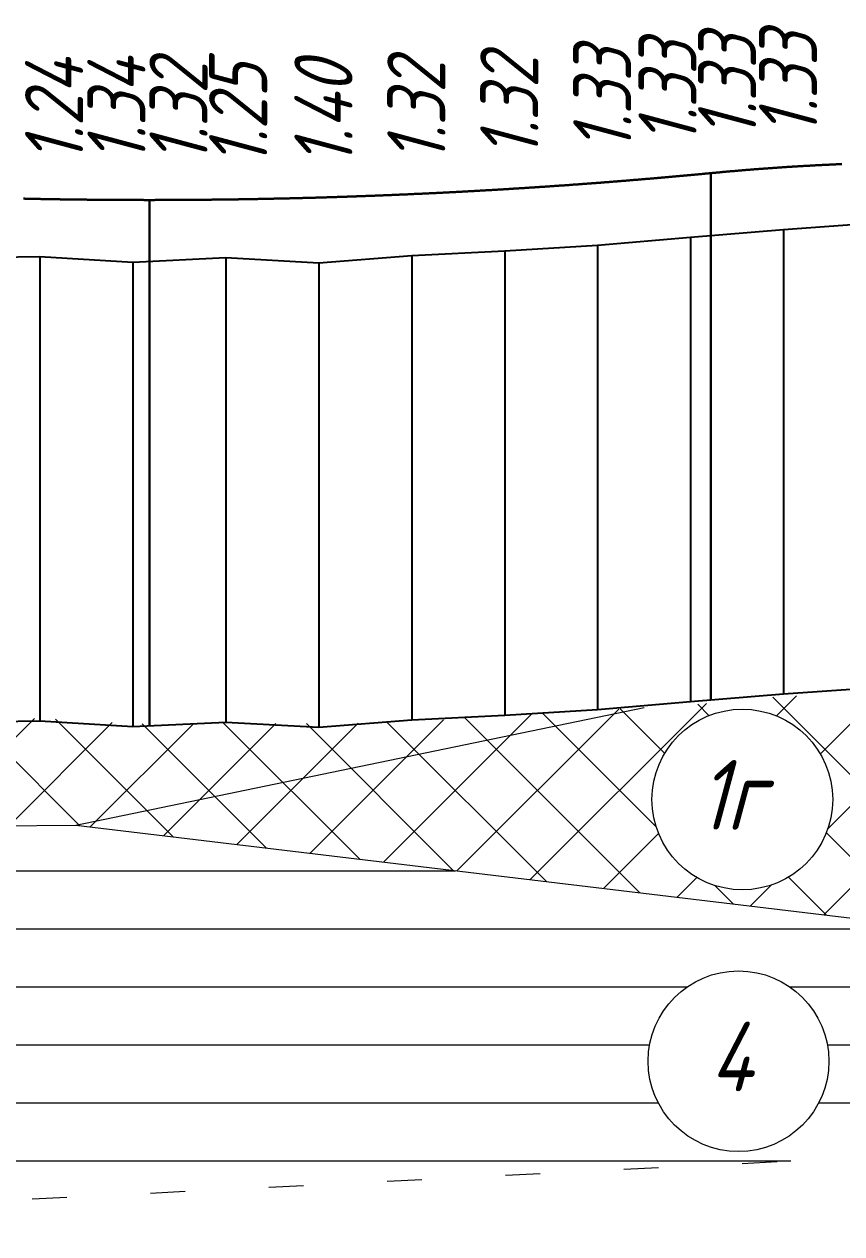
# Model space of a CAD drawing. Extents: x 2172 to 5772, y -842 to -248.
# Drawn here: x 3607.9 to 3643.1, y -481 to -428.9 of the extents above; entities that cross this region are included whole.
import ezdxf

# ---------------------------------------------------------------- set-up
doc = ezdxf.new("R2010")
doc.units = 0
doc.header["$MEASUREMENT"] = 0
doc.linetypes.add('CONTI', pattern=[0])
doc.linetypes.add('STROT', pattern=[1.7, 0.5, -1.2])
doc.layers.add('геология', color=7, linetype='CONTINUOUS', lineweight=20)
doc.layers.add('КРАСНЫЙ_ПРОФИЛЬ', color=1, linetype='CONTINUOUS', lineweight=30)
doc.layers.add('РАБОЧИЕ_ОТМЕТКИ', color=1, linetype='CONTINUOUS')
doc.layers.add('ЧЕРНЫЙ_ПРОФИЛЬ', color=7, linetype='CONTINUOUS')
doc.styles.add('ГОСТ', font='gost.TTF', dxfattribs={"oblique": 15, "height": 1})

msp = doc.modelspace()

# ---------------------------------------------------------------- hatches: boundary and pattern name
at = {"layer": 'геология', "linetype": 'Continuous'}
h = msp.add_hatch(dxfattribs=at)
h.set_pattern_fill('ANSI37', color=1, scale=20, style=0)
h.set_pattern_definition([(45, (2171.596, -930.374), (-1.767767, 1.767767), []), (135, (2171.596, -930.374), (-1.767767, -1.767767), [])])
h.paths.add_polyline_path([(3405.267, -478.182), (3404.596, -478.133), (3400.596, -477.873), (3396.596, -477.713), (3396.596, -486.362), (3405.267, -485.254)])
h.paths.add_polyline_path([(3402.131, -482.338), (3403.131, -480.338), (3404.131, -482.338)], flags=16)
h.paths.add_polyline_path([(3440.596, -480.663), (3436.596, -480.643), (3432.596, -480.453), (3428.596, -480.213), (3424.596, -479.863), (3420.596, -479.443), (3416.596, -479.183), (3412.596, -478.813), (3408.596, -478.423), (3407.267, -478.327), (3407.267, -485.254), (3409.284, -485.477), (3425.711, -483.159)])
edge = h.paths.add_edge_path()
edge.add_arc((3443.903, -483.455), 3.89, 132.6607, 180, ccw=False)
edge.add_line((3441.267, -480.594), (3440.596, -480.663))
edge.add_line((3440.596, -480.663), (3425.711, -483.159))
edge.add_line((3425.711, -483.159), (3409.284, -485.477))
edge.add_line((3409.284, -485.477), (3420.785, -486.746))
edge.add_line((3420.785, -486.746), (3435.888, -487.42))
edge.add_line((3435.888, -487.42), (3442.45, -487.064))
edge.add_arc((3443.903, -483.455), 3.89, 180, 248.057, ccw=False)
edge = h.paths.add_edge_path()
edge.add_line((3464.948, -478.887), (3464.596, -478.903))
edge.add_line((3464.596, -478.903), (3460.596, -479.333))
edge.add_line((3460.596, -479.333), (3456.596, -479.423))
edge.add_line((3456.596, -479.423), (3452.596, -479.603))
edge.add_line((3452.596, -479.603), (3448.596, -479.873))
edge.add_line((3448.596, -479.873), (3445.919, -480.127))
edge.add_arc((3443.903, -483.455), 3.89, 0, 58.8021, ccw=False)
edge.add_arc((3443.903, -483.455), 3.89, -61.8413, 0, ccw=False)
edge.add_line((3445.739, -486.885), (3464.948, -485.842))
edge.add_line((3464.948, -485.842), (3464.948, -478.887))
h.paths.add_polyline_path([(3461.812, -481.89), (3462.812, -479.89), (3463.812, -481.89)], flags=16)
h.paths.add_polyline_path([(3500.167, -481.801), (3501.185, -481.582), (3484.599, -479.884), (3470.596, -478.658), (3468.596, -478.723), (3466.948, -478.797), (3466.948, -485.842), (3481.991, -484.784)])
h.paths.add_polyline_path([(3525.2, -476.394), (3525.2, -473.612), (3524.596, -473.743), (3520.596, -474.423), (3516.596, -474.703), (3512.596, -474.913), (3508.596, -475.243), (3504.596, -475.913), (3500.596, -476.593), (3496.596, -477.113), (3492.596, -477.363), (3488.596, -477.483), (3484.596, -477.873), (3480.596, -478.333), (3476.596, -478.473), (3472.596, -478.593), (3470.596, -478.658), (3484.599, -479.884), (3501.185, -481.582)])
edge = h.paths.add_edge_path()
edge.add_line((3548.314, -469.314), (3559.526, -467.644))
edge.add_arc((3562.697, -465.391), 3.89, 180, 215.3955, ccw=False)
edge.add_arc((3562.697, -465.391), 3.89, 161.1489, 180, ccw=False)
edge.add_line((3559.015, -464.134), (3556.596, -464.563))
edge.add_line((3556.596, -464.563), (3552.596, -465.303))
edge.add_line((3552.596, -465.303), (3548.596, -466.213))
edge.add_line((3548.596, -466.213), (3544.596, -467.473))
edge.add_line((3544.596, -467.473), (3540.596, -468.883))
edge.add_line((3540.596, -468.883), (3536.596, -470.423))
edge.add_line((3536.596, -470.423), (3532.596, -471.793))
edge.add_line((3532.596, -471.793), (3528.596, -472.873))
edge.add_line((3528.596, -472.873), (3526.2, -473.394))
edge.add_line((3526.2, -473.394), (3527.2, -473.394))
edge.add_line((3527.2, -473.394), (3527.2, -476.394))
edge.add_line((3527.2, -476.394), (3548.314, -469.314))
edge = h.paths.add_edge_path()
edge.add_line((3585.882, -460.532), (3586.882, -460.532))
edge.add_line((3586.882, -460.532), (3584.596, -459.903))
edge.add_line((3584.596, -459.903), (3580.596, -460.233))
edge.add_line((3580.596, -460.233), (3576.596, -460.873))
edge.add_line((3576.596, -460.873), (3572.596, -461.673))
edge.add_line((3572.596, -461.673), (3568.596, -462.583))
edge.add_line((3568.596, -462.583), (3565.828, -463.081))
edge.add_arc((3562.697, -465.391), 3.89, 0, 36.4129, ccw=False)
edge.add_arc((3562.697, -465.391), 3.89, -18.4511, 0, ccw=False)
edge.add_line((3566.388, -466.622), (3567.586, -466.443))
edge.add_line((3567.586, -466.443), (3585.882, -464.532))
edge.add_line((3585.882, -464.532), (3585.882, -460.532))
h.paths.add_polyline_path([(3634.596, -458.348), (3632.596, -458.463), (3628.596, -458.683), (3624.596, -458.983), (3620.596, -459.043), (3616.596, -459.013), (3612.596, -459.053), (3608.596, -458.803), (3604.596, -458.983), (3600.596, -459.023), (3596.596, -459.133), (3592.596, -459.913), (3588.596, -461.003), (3587.882, -460.807), (3587.882, -464.532), (3597.884, -463.519), (3610.138, -463.416)])
h.paths.add_polyline_path([(3645.468, -457.654), (3644.596, -457.663), (3640.596, -457.863), (3636.596, -458.233), (3634.596, -458.348), (3610.138, -463.416), (3645.468, -467.644)])
edge = h.paths.add_edge_path(flags=16)
edge.add_arc((3638.824, -462.307), 3.89, 0, 360)
h.paths.add_polyline_path([(3706.05, -458.358), (3704.596, -458.293), (3700.596, -458.143), (3696.596, -458.003), (3692.596, -457.893), (3688.596, -458.063), (3684.596, -458.033), (3680.596, -457.893), (3676.596, -458.023), (3672.596, -458.163), (3668.596, -458.183), (3664.596, -458.083), (3660.596, -458.113), (3656.596, -457.953), (3652.596, -457.663), (3648.596, -457.623), (3647.468, -457.634), (3647.468, -467.644), (3706.05, -467.403)])
edge = h.paths.add_edge_path(flags=16)
edge.add_arc((3683.604, -462.78), 3.89, 0, 360)
h.paths.add_polyline_path([(3720.596, -459.093), (3716.596, -458.823), (3712.596, -458.693), (3708.596, -458.473), (3708.05, -458.448), (3708.05, -467.403), (3734.615, -466.676), (3747.858, -465.002)])
edge = h.paths.add_edge_path()
edge.add_arc((3752.214, -460.639), 3.89, 0, 180, ccw=False)
edge.add_arc((3752.214, -460.639), 3.89, -85.4614, 0, ccw=False)
edge.add_line((3752.522, -464.518), (3763.327, -463.749))
edge.add_line((3763.327, -463.749), (3763.327, -463.574))
edge.add_line((3763.327, -463.574), (3765.327, -463.574))
edge.add_line((3765.327, -463.574), (3765.327, -463.615))
edge.add_line((3765.327, -463.615), (3766.254, -463.541))
edge.add_line((3766.254, -463.541), (3766.254, -455.726))
edge.add_line((3766.254, -455.726), (3764.596, -456.033))
edge.add_line((3764.596, -456.033), (3760.596, -456.453))
edge.add_line((3760.596, -456.453), (3756.596, -456.303))
edge.add_line((3756.596, -456.303), (3752.596, -456.423))
edge.add_line((3752.596, -456.423), (3748.596, -456.893))
edge.add_line((3748.596, -456.893), (3744.596, -457.603))
edge.add_line((3744.596, -457.603), (3740.596, -458.673))
edge.add_line((3740.596, -458.673), (3736.596, -459.363))
edge.add_line((3736.596, -459.363), (3732.596, -459.453))
edge.add_line((3732.596, -459.453), (3728.596, -459.413))
edge.add_line((3728.596, -459.413), (3724.596, -459.393))
edge.add_line((3724.596, -459.393), (3720.596, -459.093))
edge.add_line((3720.596, -459.093), (3747.858, -465.002))
edge.add_line((3747.858, -465.002), (3752.223, -464.655))
edge.add_line((3752.223, -464.655), (3752.214, -464.53))
edge.add_arc((3752.214, -460.639), 3.89, 180, 270, ccw=False)
h.paths.add_polyline_path([(3813.724, -455.382), (3812.596, -455.413), (3808.596, -455.433), (3804.596, -455.213), (3800.596, -454.853), (3796.596, -454.493), (3792.596, -454.183), (3788.596, -454.003), (3784.596, -453.913), (3780.596, -454.053), (3776.596, -454.463), (3772.596, -454.923), (3768.596, -455.293), (3767.254, -455.541), (3768.254, -455.541), (3768.254, -463.541), (3780.697, -462.701)])
edge = h.paths.add_edge_path(flags=16)
edge.add_arc((3782.49, -458.065), 3.89, 0, 360)
edge = h.paths.add_edge_path()
edge.add_arc((3854.726, -455.452), 3.89, 135.3689, 180, ccw=False)
edge.add_line((3851.958, -452.719), (3848.596, -452.643))
edge.add_line((3848.596, -452.643), (3844.596, -452.603))
edge.add_line((3844.596, -452.603), (3840.596, -452.903))
edge.add_line((3840.596, -452.903), (3836.596, -453.893))
edge.add_line((3836.596, -453.893), (3832.596, -454.573))
edge.add_line((3832.596, -454.573), (3828.596, -454.963))
edge.add_line((3828.596, -454.963), (3826.15, -455.11))
edge.add_line((3826.15, -455.11), (3826.15, -460.17))
edge.add_line((3826.15, -460.17), (3841.287, -458.304))
edge.add_line((3841.287, -458.304), (3852.176, -458.39))
edge.add_arc((3854.726, -455.452), 3.89, 180, 229.0363, ccw=False)
edge = h.paths.add_edge_path()
edge.add_line((3884.302, -455.276), (3880.596, -455.063))
edge.add_line((3880.596, -455.063), (3876.596, -454.933))
edge.add_line((3876.596, -454.933), (3872.596, -454.643))
edge.add_line((3872.596, -454.643), (3868.596, -454.173))
edge.add_line((3868.596, -454.173), (3864.596, -453.443))
edge.add_line((3864.596, -453.443), (3860.596, -453.053))
edge.add_line((3860.596, -453.053), (3857.72, -452.967))
edge.add_arc((3854.726, -455.452), 3.89, 0, 39.7006, ccw=False)
edge.add_arc((3854.726, -455.452), 3.89, 310.0611, 360, ccw=False)
edge.add_line((3857.23, -458.429), (3860.234, -458.453))
edge.add_line((3860.234, -458.453), (3884.302, -459.327))
edge.add_line((3884.302, -459.327), (3884.302, -455.276))
h.paths.add_polyline_path([(3824.15, -455.206), (3820.596, -455.233), (3816.596, -455.303), (3813.724, -455.382), (3780.697, -462.701), (3799.733, -461.291), (3824.15, -460.17)])
edge = h.paths.add_edge_path()
edge.add_arc((3913.202, -457.585), 3.89, 151.5536, 180, ccw=False)
edge.add_line((3909.782, -455.732), (3908.596, -455.883))
edge.add_line((3908.596, -455.883), (3904.596, -456.003))
edge.add_line((3904.596, -456.003), (3900.596, -455.803))
edge.add_line((3900.596, -455.803), (3896.596, -455.633))
edge.add_line((3896.596, -455.633), (3892.596, -455.593))
edge.add_line((3892.596, -455.593), (3888.596, -455.483))
edge.add_line((3888.596, -455.483), (3886.302, -455.374))
edge.add_line((3886.302, -455.374), (3886.302, -459.327))
edge.add_line((3886.302, -459.327), (3909.967, -459.745))
edge.add_arc((3913.202, -457.585), 3.89, 180, 213.7292, ccw=False)
edge = h.paths.add_edge_path()
edge.add_line((3944.169, -454.535), (3940.596, -454.383))
edge.add_line((3940.596, -454.383), (3936.596, -454.473))
edge.add_line((3936.596, -454.473), (3932.596, -454.543))
edge.add_line((3932.596, -454.543), (3928.596, -454.653))
edge.add_line((3928.596, -454.653), (3924.596, -455.013))
edge.add_line((3924.596, -455.013), (3920.596, -455.023))
edge.add_line((3920.596, -455.023), (3916.596, -455.053))
edge.add_line((3916.596, -455.053), (3916.184, -455.086))
edge.add_arc((3913.202, -457.585), 3.89, 0, 39.9674, ccw=False)
edge.add_arc((3913.202, -457.585), 3.89, 331.01, 360, ccw=False)
edge.add_line((3916.605, -459.471), (3944.169, -457.606))
edge.add_line((3944.169, -457.606), (3944.169, -454.535))
h.paths.add_polyline_path([(3955.822, -455.74), (3952.596, -455.433), (3948.596, -454.923), (3946.169, -454.699), (3946.169, -457.606), (3960.495, -459.32), (3972.664, -460.81)])
edge = h.paths.add_edge_path()
edge.add_line((3976.596, -458.233), (3972.596, -457.183))
edge.add_line((3972.596, -457.183), (3968.596, -456.943))
edge.add_line((3968.596, -456.943), (3964.596, -456.513))
edge.add_line((3964.596, -456.513), (3960.596, -456.003))
edge.add_line((3960.596, -456.003), (3956.596, -455.813))
edge.add_line((3956.596, -455.813), (3955.822, -455.74))
edge.add_line((3955.822, -455.74), (3972.664, -460.81))
edge.add_line((3972.664, -460.81), (3978.252, -462.862))
edge.add_arc((3982.017, -461.882), 3.89, 180, 194.594, ccw=False)
edge.add_arc((3982.017, -461.882), 3.89, 132.0532, 180, ccw=False)
edge.add_line((3979.411, -458.993), (3976.596, -458.233))
edge = h.paths.add_edge_path()
edge.add_line((4000.596, -466.723), (3996.596, -465.393))
edge.add_line((3996.596, -465.393), (3992.596, -463.943))
edge.add_line((3992.596, -463.943), (3988.596, -462.193))
edge.add_line((3988.596, -462.193), (3985.817, -461.047))
edge.add_arc((3982.017, -461.882), 3.89, 0, 12.3976, ccw=False)
edge.add_arc((3982.017, -461.882), 3.89, -54.921, 0, ccw=False)
edge.add_line((3984.253, -465.066), (4002.839, -471.891))
edge.add_line((4002.839, -471.891), (4002.839, -467.891))
edge.add_line((4002.839, -467.891), (4003.839, -467.891))
edge.add_line((4003.839, -467.891), (4000.596, -466.723))
edge = h.paths.add_edge_path()
edge.add_line((4020.596, -473.983), (4016.596, -472.533))
edge.add_line((4016.596, -472.533), (4012.596, -471.073))
edge.add_line((4012.596, -471.073), (4008.596, -469.753))
edge.add_line((4008.596, -469.753), (4004.839, -468.26))
edge.add_line((4004.839, -468.26), (4004.839, -471.891))
edge.add_line((4004.839, -471.891), (4021.017, -478.079))
edge.add_line((4021.017, -478.079), (4035.656, -482.091))
edge.add_line((4035.656, -482.091), (4038.623, -483.604))
edge.add_arc((4042.418, -482.75), 3.89, 180, 192.6787, ccw=False)
edge.add_arc((4042.418, -482.75), 3.89, 125.2249, 180, ccw=False)
edge.add_line((4040.174, -479.572), (4036.596, -478.373))
edge.add_line((4036.596, -478.373), (4032.596, -477.403))
edge.add_line((4032.596, -477.403), (4028.596, -476.393))
edge.add_line((4028.596, -476.393), (4024.596, -475.273))
edge.add_line((4024.596, -475.273), (4020.596, -473.983))
edge = h.paths.add_edge_path()
edge.add_line((4064.596, -488.633), (4060.596, -487.153))
edge.add_line((4060.596, -487.153), (4056.596, -485.643))
edge.add_line((4056.596, -485.643), (4052.596, -484.193))
edge.add_line((4052.596, -484.193), (4048.596, -483.003))
edge.add_line((4048.596, -483.003), (4046.269, -482.194))
edge.add_arc((4042.418, -482.75), 3.89, 0, 8.2089, ccw=False)
edge.add_arc((4042.418, -482.75), 3.89, 293.2734, 360, ccw=False)
edge.add_line((4043.956, -486.324), (4068.765, -498.978))
edge.add_line((4068.765, -498.978), (4068.765, -489.845))
edge.add_line((4068.765, -489.845), (4068.596, -489.823))
edge.add_line((4068.596, -489.823), (4064.596, -488.633))
h.paths.add_polyline_path([(4080.596, -491.436), (4077.816, -489.352), (4072.596, -489.905), (4070.765, -490.11), (4070.765, -498.978), (4080.816, -500.779)])
h.paths.add_polyline_path([(4120.596, -507.923), (4117.295, -507.362), (4090.344, -503.679), (4099.367, -506.487), (4123.942, -511.8), (4145.46, -514.401), (4145.46, -512.445), (4144.596, -512.483), (4144.392, -512.462), (4144.392, -513.464), (4142.392, -513.464), (4142.392, -512.257), (4140.596, -512.073), (4136.596, -511.043), (4132.596, -509.633), (4128.596, -508.873), (4124.596, -508.393)])
h.paths.add_polyline_path([(4005.515, -475.739), (4014.254, -475.739), (4014.254, -471.235), (4005.515, -471.235)], flags=17)
h.paths.add_polyline_path([(4005.515, -472.711), (4014.254, -472.711), (4014.254, -468.207), (4005.515, -468.207)])
h.paths.add_polyline_path([(4071.441, -503.107), (4079.538, -503.107), (4079.538, -498.601), (4071.441, -498.601)])
h.paths.add_polyline_path([(4071.44, -499.807), (4080.181, -499.807), (4080.181, -495.301), (4071.44, -495.301)], flags=17)
h.paths.add_polyline_path([(4133.098, -513.97), (4142.267, -513.97), (4142.267, -509.464), (4133.098, -509.464)], flags=17)
h.paths.add_polyline_path([(4084.596, -495.373), (4082.176, -492.991), (4082.176, -501.136), (4090.344, -503.679), (4108.332, -506.137), (4104.596, -505.017), (4100.596, -503.671), (4096.596, -502.327), (4092.596, -500.616), (4088.596, -498.162)])
h.paths.add_polyline_path([(4081.856, -492.676), (4080.816, -491.653), (4080.816, -500.779), (4081.322, -500.87), (4081.856, -501.036)])
h.paths.add_polyline_path([(4082.176, -492.991), (4081.856, -492.676), (4081.856, -501.036), (4082.176, -501.136)])
h = msp.add_hatch(dxfattribs=at)
h.set_pattern_fill('ANSI31', scale=20, angle=135, style=0)
h.set_pattern_definition([(180, (2171.596, -930.374), (-4e-16, -2.5), [])])
h.paths.add_polyline_path([(3766.254, -468.541), (3734.615, -466.676), (3708.05, -467.403), (3708.05, -478.403), (3712.858, -480.232), (3766.254, -477.541)])
h.paths.add_polyline_path([(3748.538, -472.886, -1), (3756.318, -472.886, -1)], flags=16)
h.paths.add_polyline_path([(3766.254, -477.541), (3712.858, -480.232), (3766.254, -500.541)])
h.paths.add_polyline_path([(3763.327, -485.45), (3763.327, -483.45), (3765.327, -483.45), (3765.327, -485.45)], flags=16)
h.paths.add_polyline_path([(3763.327, -493.41), (3765.327, -493.41), (3765.327, -495.41), (3763.327, -495.41)], flags=16)
h.paths.add_polyline_path([(3706.05, -467.403), (3647.468, -467.644), (3647.468, -477.644), (3706.05, -478.403)])
h.paths.add_polyline_path([(3679.797, -473.005, -1), (3687.578, -473.005, -1)], flags=16)
h.paths.add_polyline_path([(3703.123, -473.2), (3703.123, -471.2), (3705.123, -471.2), (3705.123, -473.2)], flags=16)
h.paths.add_polyline_path([(3645.468, -467.644), (3610.138, -463.416), (3597.884, -463.519), (3587.882, -464.532), (3587.882, -480.532), (3645.468, -477.644)])
h.paths.add_polyline_path([(3642.549, -473.579, -1), (3634.769, -473.579, -1)], flags=16)
h.paths.add_polyline_path([(3585.882, -464.532), (3567.586, -466.443), (3566.388, -466.622, -0.613722), (3559.526, -467.644), (3548.314, -469.314), (3527.2, -476.394), (3527.2, -493.394), (3585.882, -480.532)])
h.paths.add_polyline_path([(3559.049, -476.893, -1), (3566.83, -476.893, -1)], flags=16)
h.paths.add_polyline_path([(3525.2, -476.394), (3500.167, -481.801), (3481.991, -484.784), (3466.948, -485.842), (3466.948, -498.842), (3525.2, -493.394)])
h.paths.add_polyline_path([(3464.948, -485.842), (3445.739, -486.885, -0.22216), (3442.45, -487.064), (3435.888, -487.42), (3420.785, -486.746), (3407.267, -485.254), (3407.267, -498.254), (3464.948, -498.842)])
h.paths.add_polyline_path([(3447.904, -493.132, -1), (3440.123, -493.132, -1)], flags=16)
h.paths.add_polyline_path([(3405.267, -485.254), (3396.596, -486.362), (3396.596, -499.743), (3405.267, -498.254)])
h.paths.add_polyline_path([(3750.442, -474.935), (3754.678, -474.935), (3754.678, -470.432), (3750.442, -470.432)], flags=8)
h.paths.add_polyline_path([(3708.725, -479.137), (3717.466, -479.137), (3717.466, -474.63), (3708.725, -474.63)], flags=24)
h.paths.add_polyline_path([(3703.573, -483.124), (3713.171, -483.124), (3713.171, -478.618), (3703.573, -478.618)], flags=9)
h.paths.add_polyline_path([(3708.725, -468.212), (3717.465, -468.212), (3717.465, -463.706), (3708.725, -463.706)], flags=9)
h.paths.add_polyline_path([(3755.356, -495.917), (3764.525, -495.917), (3764.525, -491.411), (3755.356, -491.411)], flags=24)
h.paths.add_polyline_path([(3755.356, -485.956), (3764.311, -485.956), (3764.311, -481.45), (3755.356, -481.45)], flags=24)
h.paths.add_polyline_path([(3695.152, -473.706), (3704.321, -473.706), (3704.321, -469.2), (3695.152, -469.2)], flags=24)
h.paths.add_polyline_path([(3681.702, -475.054), (3685.937, -475.054), (3685.937, -470.551), (3681.702, -470.551)], flags=8)
h.paths.add_polyline_path([(3648.143, -478.378), (3656.883, -478.378), (3656.883, -473.871), (3648.143, -473.871)], flags=25)
h.paths.add_polyline_path([(3648.144, -468.379), (3656.239, -468.379), (3656.239, -463.875), (3648.144, -463.875)], flags=9)
h.paths.add_polyline_path([(3636.673, -475.628), (3640.909, -475.628), (3640.909, -471.125), (3636.673, -471.125)], flags=8)
h.paths.add_polyline_path([(3588.557, -481.265), (3597.298, -481.265), (3597.298, -476.759), (3588.557, -476.759)], flags=9)
h.paths.add_polyline_path([(3588.558, -465.325), (3597.297, -465.325), (3597.297, -460.822), (3588.558, -460.822)], flags=9)
h.paths.add_polyline_path([(3560.954, -478.942), (3565.189, -478.942), (3565.189, -474.439), (3560.954, -474.439)], flags=8)
h.paths.add_polyline_path([(3527.876, -494.128), (3536.616, -494.128), (3536.616, -489.621), (3527.876, -489.621)], flags=9)
h.paths.add_polyline_path([(3527.876, -477.619), (3536.401, -477.619), (3536.401, -473.116), (3527.876, -473.116)], flags=24)
h.paths.add_polyline_path([(3467.624, -499.576), (3476.364, -499.576), (3476.364, -495.069), (3467.624, -495.069)], flags=9)
h.paths.add_polyline_path([(3467.624, -486.593), (3476.363, -486.593), (3476.363, -482.09), (3467.624, -482.09)], flags=24)
h.paths.add_polyline_path([(3442.028, -495.182), (3446.263, -495.182), (3446.263, -490.678), (3442.028, -490.678)], flags=8)
h.paths.add_polyline_path([(3407.943, -498.988), (3416.683, -498.988), (3416.683, -494.481), (3407.943, -494.481)], flags=9)

# ---------------------------------------------------------------- linework, layer by layer
at = {"layer": 'геология', "color": 7, "linetype": 'Continuous'}
for p, q in [((3610.138, -463.416), (3634.596, -458.348)), ((3597.884, -463.519), (3610.138, -463.416)), ((3610.138, -463.416), (3645.468, -467.644))]:
    msp.add_line(p, q, dxfattribs=at)
at = {"layer": 'геология', "color": 7, "linetype": 'STROT', "ltscale": 3}
msp.add_line((3587.882, -480.532), (3645.468, -477.644), dxfattribs=at)
at = {"layer": 'геология', "color": 7, "linetype": 'Continuous'}
for centre in [(3638.824, -462.307), (3638.659, -473.579)]:
    msp.add_circle(centre, 3.89, dxfattribs=at)
at = {"layer": 'КРАСНЫЙ_ПРОФИЛЬ'}
for p, q in [((3637.47, -435.33), (3637.47, -457.996)), ((3613.303, -436.488), (3613.303, -459.121))]:
    msp.add_line(p, q, dxfattribs=at)
for points in [[(3637.47, -435.33), (3637.51, -435.326), (3637.55, -435.322), (3637.59, -435.318), (3637.63, -435.314), (3637.67, -435.311), (3637.71, -435.307), (3637.75, -435.303), (3637.79, -435.299), (3637.83, -435.296), (3637.87, -435.292), (3637.91, -435.288), (3637.95, -435.285), (3637.99, -435.281), (3638.03, -435.277), (3638.07, -435.274), (3638.11, -435.27), (3638.15, -435.267), (3638.19, -435.263), (3638.23, -435.26), (3638.27, -435.256), (3638.31, -435.252), (3638.35, -435.249), (3638.39, -435.245), (3638.43, -435.242), (3638.47, -435.239), (3638.51, -435.235), (3638.55, -435.232), (3638.59, -435.228), (3638.63, -435.225), (3638.67, -435.221), (3638.71, -435.218), (3638.75, -435.215), (3638.79, -435.211), (3638.83, -435.208), (3638.87, -435.205), (3638.91, -435.202), (3638.95, -435.198), (3638.99, -435.195), (3639.03, -435.192), (3639.07, -435.188), (3639.11, -435.185), (3639.15, -435.182), (3639.19, -435.179), (3639.23, -435.176), (3639.27, -435.173), (3639.31, -435.169), (3639.35, -435.166), (3639.39, -435.163), (3639.43, -435.16), (3639.47, -435.157), (3639.51, -435.154), (3639.55, -435.151), (3639.59, -435.148), (3639.63, -435.145), (3639.67, -435.142), (3639.71, -435.139), (3639.75, -435.136), (3639.79, -435.133), (3639.83, -435.13), (3639.87, -435.127), (3639.91, -435.124), (3639.95, -435.121), (3639.99, -435.118), (3640.03, -435.115), (3640.07, -435.113), (3640.11, -435.11), (3640.15, -435.107), (3640.19, -435.104), (3640.23, -435.101), (3640.27, -435.099), (3640.31, -435.096), (3640.35, -435.093), (3640.39, -435.09), (3640.43, -435.088), (3640.47, -435.085), (3640.499, -435.083), (3640.51, -435.082), (3640.55, -435.08), (3640.59, -435.077), (3640.63, -435.074), (3640.67, -435.072), (3640.71, -435.069), (3640.75, -435.066), (3640.79, -435.064), (3640.83, -435.061), (3640.87, -435.059), (3640.91, -435.056), (3640.95, -435.054), (3640.99, -435.051), (3641.03, -435.049), (3641.07, -435.046), (3641.11, -435.044), (3641.15, -435.041), (3641.19, -435.039), (3641.23, -435.037), (3641.27, -435.034), (3641.31, -435.032), (3641.35, -435.029), (3641.39, -435.027), (3641.43, -435.025), (3641.47, -435.022), (3641.51, -435.02), (3641.55, -435.018), (3641.59, -435.016), (3641.63, -435.013), (3641.67, -435.011), (3641.71, -435.009), (3641.75, -435.007), (3641.79, -435.004), (3641.83, -435.002), (3641.87, -435), (3641.91, -434.998), (3641.95, -434.996), (3641.99, -434.994), (3642.03, -434.992), (3642.07, -434.989), (3642.11, -434.987), (3642.15, -434.985), (3642.19, -434.983), (3642.23, -434.981), (3642.27, -434.979), (3642.31, -434.977), (3642.35, -434.975), (3642.39, -434.973), (3642.43, -434.971), (3642.47, -434.969), (3642.51, -434.967), (3642.55, -434.966), (3642.59, -434.964), (3642.63, -434.962), (3642.67, -434.96), (3642.71, -434.958), (3642.75, -434.956), (3642.79, -434.954), (3642.83, -434.953), (3642.87, -434.951), (3642.91, -434.949), (3642.95, -434.947), (3642.99, -434.946), (3643.03, -434.944), (3643.07, -434.942), (3643.11, -434.94)], [(3607.884, -436.429), (3607.924, -436.43), (3607.964, -436.431), (3608.004, -436.432), (3608.044, -436.433), (3608.084, -436.434), (3608.124, -436.434), (3608.164, -436.435), (3608.204, -436.436), (3608.244, -436.437), (3608.284, -436.438), (3608.324, -436.438), (3608.364, -436.439), (3608.404, -436.44), (3608.444, -436.441), (3608.484, -436.442), (3608.499, -436.442), (3608.524, -436.442), (3608.564, -436.443), (3608.604, -436.444), (3608.644, -436.445), (3608.684, -436.445), (3608.724, -436.446), (3608.764, -436.447), (3608.804, -436.447), (3608.844, -436.448), (3608.884, -436.449), (3608.924, -436.45), (3608.964, -436.45), (3609.004, -436.451), (3609.044, -436.452), (3609.084, -436.452), (3609.124, -436.453), (3609.164, -436.454), (3609.204, -436.454), (3609.244, -436.455), (3609.284, -436.456), (3609.324, -436.456), (3609.364, -436.457), (3609.404, -436.457), (3609.444, -436.458), (3609.484, -436.459), (3609.524, -436.459), (3609.564, -436.46), (3609.603, -436.46), (3609.643, -436.461), (3609.683, -436.462), (3609.723, -436.462), (3609.763, -436.463), (3609.803, -436.463), (3609.843, -436.464), (3609.883, -436.464), (3609.923, -436.465), (3609.963, -436.465), (3610.003, -436.466), (3610.043, -436.467), (3610.083, -436.467), (3610.123, -436.468), (3610.163, -436.468), (3610.203, -436.469), (3610.243, -436.469), (3610.283, -436.47), (3610.323, -436.47), (3610.363, -436.47), (3610.403, -436.471), (3610.443, -436.471), (3610.483, -436.472), (3610.523, -436.472), (3610.563, -436.473), (3610.603, -436.473), (3610.643, -436.474), (3610.683, -436.474), (3610.723, -436.474), (3610.763, -436.475), (3610.803, -436.475), (3610.843, -436.476), (3610.883, -436.476), (3610.923, -436.476), (3610.963, -436.477), (3611.003, -436.477), (3611.043, -436.477), (3611.083, -436.478), (3611.123, -436.478), (3611.163, -436.479), (3611.203, -436.479), (3611.243, -436.479), (3611.283, -436.48), (3611.323, -436.48), (3611.363, -436.48), (3611.403, -436.48), (3611.443, -436.481), (3611.483, -436.481), (3611.523, -436.481), (3611.563, -436.482), (3611.603, -436.482), (3611.643, -436.482), (3611.683, -436.482), (3611.723, -436.483), (3611.762, -436.483), (3611.802, -436.483), (3611.842, -436.483), (3611.882, -436.484), (3611.922, -436.484), (3611.962, -436.484), (3612.002, -436.484), (3612.042, -436.484), (3612.082, -436.485), (3612.122, -436.485), (3612.162, -436.485), (3612.202, -436.485), (3612.242, -436.485), (3612.282, -436.486), (3612.322, -436.486), (3612.362, -436.486), (3612.402, -436.486), (3612.442, -436.486), (3612.482, -436.486), (3612.499, -436.486), (3612.522, -436.486), (3612.562, -436.487), (3612.602, -436.487), (3612.642, -436.487), (3612.682, -436.487), (3612.722, -436.487), (3612.762, -436.487), (3612.802, -436.487), (3612.842, -436.487), (3612.882, -436.487), (3612.922, -436.487), (3612.962, -436.487), (3613.002, -436.487), (3613.042, -436.487), (3613.082, -436.488), (3613.122, -436.488), (3613.162, -436.488), (3613.202, -436.488), (3613.242, -436.488), (3613.282, -436.488), (3613.322, -436.488), (3613.362, -436.488), (3613.402, -436.488), (3613.442, -436.488), (3613.482, -436.488), (3613.522, -436.488), (3613.562, -436.487), (3613.602, -436.487), (3613.642, -436.487), (3613.682, -436.487), (3613.722, -436.487), (3613.762, -436.487), (3613.802, -436.487), (3613.842, -436.487), (3613.881, -436.487), (3613.921, -436.487), (3613.961, -436.487), (3614.001, -436.487), (3614.041, -436.487), (3614.081, -436.486), (3614.121, -436.486), (3614.161, -436.486), (3614.201, -436.486), (3614.241, -436.486), (3614.281, -436.486), (3614.321, -436.486), (3614.361, -436.485), (3614.401, -436.485), (3614.441, -436.485), (3614.481, -436.485), (3614.521, -436.485), (3614.561, -436.484), (3614.601, -436.484), (3614.641, -436.484), (3614.681, -436.484), (3614.721, -436.484), (3614.761, -436.483), (3614.801, -436.483), (3614.841, -436.483), (3614.881, -436.483), (3614.921, -436.482), (3614.961, -436.482), (3615.001, -436.482), (3615.041, -436.482), (3615.081, -436.481), (3615.121, -436.481), (3615.161, -436.481), (3615.201, -436.48), (3615.241, -436.48), (3615.281, -436.48), (3615.321, -436.48), (3615.361, -436.479), (3615.401, -436.479), (3615.441, -436.479), (3615.481, -436.478), (3615.521, -436.478), (3615.561, -436.477), (3615.601, -436.477), (3615.641, -436.477), (3615.681, -436.476), (3615.721, -436.476), (3615.761, -436.476), (3615.801, -436.475), (3615.841, -436.475), (3615.881, -436.474), (3615.921, -436.474), (3615.961, -436.474), (3616, -436.473), (3616.04, -436.473), (3616.08, -436.472), (3616.12, -436.472), (3616.16, -436.471), (3616.2, -436.471), (3616.24, -436.47), (3616.28, -436.47), (3616.32, -436.47), (3616.36, -436.469), (3616.4, -436.469), (3616.44, -436.468), (3616.48, -436.468), (3616.499, -436.467), (3616.52, -436.467), (3616.56, -436.467), (3616.6, -436.466), (3616.64, -436.466), (3616.68, -436.465), (3616.72, -436.464), (3616.76, -436.464), (3616.8, -436.463), (3616.84, -436.463), (3616.88, -436.462), (3616.92, -436.462), (3616.96, -436.461), (3617, -436.46), (3617.04, -436.46), (3617.08, -436.459), (3617.12, -436.459), (3617.16, -436.458), (3617.2, -436.457), (3617.24, -436.457), (3617.28, -436.456), (3617.32, -436.456), (3617.36, -436.455), (3617.4, -436.454), (3617.44, -436.454), (3617.48, -436.453), (3617.52, -436.452), (3617.56, -436.452), (3617.6, -436.451), (3617.64, -436.45), (3617.68, -436.45), (3617.72, -436.449), (3617.76, -436.448), (3617.8, -436.448), (3617.84, -436.447), (3617.88, -436.446), (3617.92, -436.445), (3617.96, -436.445), (3618, -436.444), (3618.04, -436.443), (3618.08, -436.442), (3618.12, -436.442), (3618.159, -436.441), (3618.199, -436.44), (3618.239, -436.439), (3618.279, -436.438), (3618.319, -436.438), (3618.359, -436.437), (3618.399, -436.436), (3618.439, -436.435), (3618.479, -436.434), (3618.519, -436.434), (3618.559, -436.433), (3618.599, -436.432), (3618.639, -436.431), (3618.679, -436.43), (3618.719, -436.429), (3618.759, -436.429), (3618.799, -436.428), (3618.839, -436.427), (3618.879, -436.426), (3618.919, -436.425), (3618.959, -436.424), (3618.999, -436.423), (3619.039, -436.422), (3619.079, -436.421), (3619.119, -436.421), (3619.159, -436.42), (3619.199, -436.419), (3619.239, -436.418), (3619.279, -436.417), (3619.319, -436.416), (3619.359, -436.415), (3619.399, -436.414), (3619.439, -436.413), (3619.479, -436.412), (3619.519, -436.411), (3619.559, -436.41), (3619.599, -436.409), (3619.639, -436.408), (3619.679, -436.407), (3619.719, -436.406), (3619.759, -436.405), (3619.799, -436.404), (3619.839, -436.403), (3619.879, -436.402), (3619.919, -436.401), (3619.959, -436.4), (3619.999, -436.399), (3620.039, -436.398), (3620.079, -436.397), (3620.119, -436.396), (3620.159, -436.394), (3620.199, -436.393), (3620.239, -436.392), (3620.278, -436.391), (3620.318, -436.39), (3620.358, -436.389), (3620.398, -436.388), (3620.438, -436.387), (3620.478, -436.386), (3620.499, -436.385), (3620.518, -436.384), (3620.558, -436.383), (3620.598, -436.382), (3620.638, -436.381), (3620.678, -436.38), (3620.718, -436.379), (3620.758, -436.377), (3620.798, -436.376), (3620.838, -436.375), (3620.878, -436.374), (3620.918, -436.373), (3620.958, -436.371), (3620.998, -436.37), (3621.038, -436.369), (3621.078, -436.368), (3621.118, -436.367), (3621.158, -436.365), (3621.198, -436.364), (3621.238, -436.363), (3621.278, -436.362), (3621.318, -436.36), (3621.358, -436.359), (3621.398, -436.358), (3621.438, -436.356), (3621.478, -436.355), (3621.518, -436.354), (3621.558, -436.352), (3621.598, -436.351), (3621.638, -436.35), (3621.678, -436.349), (3621.718, -436.347), (3621.758, -436.346), (3621.798, -436.345), (3621.838, -436.343), (3621.878, -436.342), (3621.918, -436.34), (3621.958, -436.339), (3621.998, -436.338), (3622.038, -436.336), (3622.078, -436.335), (3622.118, -436.334), (3622.158, -436.332), (3622.198, -436.331), (3622.238, -436.329), (3622.278, -436.328), (3622.318, -436.326), (3622.358, -436.325), (3622.398, -436.324), (3622.437, -436.322), (3622.477, -436.321), (3622.517, -436.319), (3622.557, -436.318), (3622.597, -436.316), (3622.637, -436.315), (3622.677, -436.313), (3622.717, -436.312), (3622.757, -436.31), (3622.797, -436.309), (3622.837, -436.307), (3622.877, -436.306), (3622.917, -436.304), (3622.957, -436.303), (3622.997, -436.301), (3623.037, -436.3), (3623.077, -436.298), (3623.117, -436.297), (3623.157, -436.295), (3623.197, -436.294), (3623.237, -436.292), (3623.277, -436.29), (3623.317, -436.289), (3623.357, -436.287), (3623.397, -436.286), (3623.437, -436.284), (3623.477, -436.282), (3623.517, -436.281), (3623.557, -436.279), (3623.597, -436.278), (3623.637, -436.276), (3623.677, -436.274), (3623.717, -436.273), (3623.757, -436.271), (3623.797, -436.269), (3623.837, -436.268), (3623.877, -436.266), (3623.917, -436.264), (3623.957, -436.263), (3623.997, -436.261), (3624.037, -436.259), (3624.077, -436.257), (3624.117, -436.256), (3624.157, -436.254), (3624.197, -436.252), (3624.237, -436.251), (3624.277, -436.249), (3624.317, -436.247), (3624.357, -436.245), (3624.397, -436.244), (3624.437, -436.242), (3624.477, -436.24), (3624.499, -436.239), (3624.517, -436.238), (3624.556, -436.237), (3624.596, -436.235), (3624.636, -436.233), (3624.676, -436.231), (3624.716, -436.229), (3624.756, -436.228), (3624.796, -436.226), (3624.836, -436.224), (3624.876, -436.222), (3624.916, -436.22), (3624.956, -436.218), (3624.996, -436.217), (3625.036, -436.215), (3625.076, -436.213), (3625.116, -436.211), (3625.156, -436.209), (3625.196, -436.207), (3625.236, -436.205), (3625.276, -436.203), (3625.316, -436.201), (3625.356, -436.2), (3625.396, -436.198), (3625.436, -436.196), (3625.476, -436.194), (3625.516, -436.192), (3625.556, -436.19), (3625.596, -436.188), (3625.636, -436.186), (3625.676, -436.184), (3625.716, -436.182), (3625.756, -436.18), (3625.796, -436.178), (3625.836, -436.176), (3625.876, -436.174), (3625.916, -436.172), (3625.956, -436.17), (3625.996, -436.168), (3626.036, -436.166), (3626.076, -436.164), (3626.116, -436.162), (3626.156, -436.16), (3626.196, -436.158), (3626.236, -436.156), (3626.276, -436.154), (3626.316, -436.152), (3626.356, -436.15), (3626.396, -436.148), (3626.436, -436.146), (3626.476, -436.144), (3626.516, -436.141), (3626.556, -436.139), (3626.596, -436.137), (3626.636, -436.135), (3626.676, -436.133), (3626.715, -436.131), (3626.755, -436.129), (3626.795, -436.127), (3626.835, -436.125), (3626.875, -436.122), (3626.915, -436.12), (3626.955, -436.118), (3626.995, -436.116), (3627.035, -436.114), (3627.075, -436.112), (3627.115, -436.109), (3627.155, -436.107), (3627.195, -436.105), (3627.235, -436.103), (3627.275, -436.101), (3627.315, -436.098), (3627.355, -436.096), (3627.395, -436.094), (3627.435, -436.092), (3627.475, -436.089), (3627.515, -436.087), (3627.555, -436.085), (3627.595, -436.083), (3627.635, -436.08), (3627.675, -436.078), (3627.715, -436.076), (3627.755, -436.074), (3627.795, -436.071), (3627.835, -436.069), (3627.875, -436.067), (3627.915, -436.064), (3627.955, -436.062), (3627.995, -436.06), (3628.035, -436.057), (3628.075, -436.055), (3628.115, -436.053), (3628.155, -436.05), (3628.195, -436.048), (3628.235, -436.046), (3628.275, -436.043), (3628.315, -436.041), (3628.355, -436.038), (3628.395, -436.036), (3628.435, -436.034), (3628.475, -436.031), (3628.499, -436.03), (3628.515, -436.029), (3628.555, -436.026), (3628.595, -436.024), (3628.635, -436.022), (3628.675, -436.019), (3628.715, -436.017), (3628.755, -436.014), (3628.795, -436.012), (3628.834, -436.009), (3628.874, -436.007), (3628.914, -436.004), (3628.954, -436.002), (3628.994, -435.999), (3629.034, -435.997), (3629.074, -435.994), (3629.114, -435.992), (3629.154, -435.989), (3629.194, -435.987), (3629.234, -435.984), (3629.274, -435.982), (3629.314, -435.979), (3629.354, -435.977), (3629.394, -435.974), (3629.434, -435.972), (3629.474, -435.969), (3629.514, -435.967), (3629.554, -435.964), (3629.594, -435.961), (3629.634, -435.959), (3629.674, -435.956), (3629.714, -435.954), (3629.754, -435.951), (3629.794, -435.948), (3629.834, -435.946), (3629.874, -435.943), (3629.914, -435.941), (3629.954, -435.938), (3629.994, -435.935), (3630.034, -435.933), (3630.074, -435.93), (3630.114, -435.927), (3630.154, -435.925), (3630.194, -435.922), (3630.234, -435.919), (3630.274, -435.917), (3630.314, -435.914), (3630.354, -435.911), (3630.394, -435.908), (3630.434, -435.906), (3630.474, -435.903), (3630.514, -435.9), (3630.554, -435.898), (3630.594, -435.895), (3630.634, -435.892), (3630.674, -435.889), (3630.714, -435.887), (3630.754, -435.884), (3630.794, -435.881), (3630.834, -435.878), (3630.874, -435.876), (3630.914, -435.873), (3630.953, -435.87), (3630.993, -435.867), (3631.033, -435.864), (3631.073, -435.862), (3631.113, -435.859), (3631.153, -435.856), (3631.193, -435.853), (3631.233, -435.85), (3631.273, -435.847), (3631.313, -435.845), (3631.353, -435.842), (3631.393, -435.839), (3631.433, -435.836), (3631.473, -435.833), (3631.513, -435.83), (3631.553, -435.827), (3631.593, -435.824), (3631.633, -435.821), (3631.673, -435.819), (3631.713, -435.816), (3631.753, -435.813), (3631.793, -435.81), (3631.833, -435.807), (3631.873, -435.804), (3631.913, -435.801), (3631.953, -435.798), (3631.993, -435.795), (3632.033, -435.792), (3632.073, -435.789), (3632.113, -435.786), (3632.153, -435.783), (3632.193, -435.78), (3632.233, -435.777), (3632.273, -435.774), (3632.313, -435.771), (3632.353, -435.768), (3632.393, -435.765), (3632.433, -435.762), (3632.473, -435.759), (3632.499, -435.757), (3632.513, -435.756), (3632.553, -435.753), (3632.593, -435.75), (3632.633, -435.747), (3632.673, -435.744), (3632.713, -435.741), (3632.753, -435.738), (3632.793, -435.735), (3632.833, -435.731), (3632.873, -435.728), (3632.913, -435.725), (3632.953, -435.722), (3632.993, -435.719), (3633.033, -435.716), (3633.073, -435.713), (3633.112, -435.71), (3633.152, -435.706), (3633.192, -435.703), (3633.232, -435.7), (3633.272, -435.697), (3633.312, -435.694), (3633.352, -435.691), (3633.392, -435.687), (3633.432, -435.684), (3633.472, -435.681), (3633.512, -435.678), (3633.552, -435.675), (3633.592, -435.671), (3633.632, -435.668), (3633.672, -435.665), (3633.712, -435.662), (3633.752, -435.659), (3633.792, -435.655), (3633.832, -435.652), (3633.872, -435.649), (3633.912, -435.646), (3633.952, -435.642), (3633.992, -435.639), (3634.032, -435.636), (3634.072, -435.632), (3634.112, -435.629), (3634.152, -435.626), (3634.192, -435.622), (3634.232, -435.619), (3634.272, -435.616), (3634.312, -435.613), (3634.352, -435.609), (3634.392, -435.606), (3634.432, -435.603), (3634.472, -435.599), (3634.512, -435.596), (3634.552, -435.592), (3634.592, -435.589), (3634.632, -435.586), (3634.672, -435.582), (3634.712, -435.579), (3634.752, -435.576), (3634.792, -435.572), (3634.832, -435.569), (3634.872, -435.565), (3634.912, -435.562), (3634.952, -435.558), (3634.992, -435.555), (3635.032, -435.552), (3635.072, -435.548), (3635.112, -435.545), (3635.152, -435.541), (3635.192, -435.538), (3635.231, -435.534), (3635.271, -435.531), (3635.311, -435.527), (3635.351, -435.524), (3635.391, -435.52), (3635.431, -435.517), (3635.471, -435.513), (3635.511, -435.51), (3635.551, -435.506), (3635.591, -435.503), (3635.631, -435.499), (3635.671, -435.496), (3635.711, -435.492), (3635.751, -435.489), (3635.791, -435.485), (3635.831, -435.481), (3635.871, -435.478), (3635.911, -435.474), (3635.951, -435.471), (3635.991, -435.467), (3636.031, -435.463), (3636.071, -435.46), (3636.111, -435.456), (3636.151, -435.453), (3636.191, -435.449), (3636.231, -435.445), (3636.271, -435.442), (3636.311, -435.438), (3636.351, -435.434), (3636.391, -435.431), (3636.431, -435.427), (3636.471, -435.423), (3636.499, -435.421), (3636.511, -435.42), (3636.551, -435.416), (3636.591, -435.412), (3636.631, -435.409), (3636.671, -435.405), (3636.711, -435.401), (3636.751, -435.398), (3636.791, -435.394), (3636.831, -435.39), (3636.871, -435.386), (3636.911, -435.383), (3636.951, -435.379), (3636.991, -435.375), (3637.031, -435.371), (3637.071, -435.368), (3637.111, -435.364), (3637.151, -435.36), (3637.191, -435.356), (3637.231, -435.353), (3637.271, -435.349), (3637.311, -435.345), (3637.351, -435.341), (3637.39, -435.337), (3637.43, -435.333), (3637.47, -435.33)]]:
    msp.add_lwpolyline(points, dxfattribs=at)
at = {"layer": 'ЧЕРНЫЙ_ПРОФИЛЬ'}
for p, q in [((3640.596, -437.758), (3644.596, -437.472)), ((3632.596, -438.427), (3636.596, -438.082)), ((3636.596, -438.082), (3640.596, -437.758)), ((3636.596, -438.082), (3636.596, -458.082)), ((3640.596, -437.758), (3640.596, -457.758)), ((3628.596, -438.67), (3632.596, -438.427)), ((3632.596, -438.427), (3632.596, -458.427)), ((3604.596, -438.987), (3608.596, -438.925)), ((3608.596, -438.925), (3608.596, -458.925)), ((3608.596, -438.925), (3612.596, -439.168)), ((3612.596, -439.168), (3616.596, -438.971)), ((3616.596, -438.971), (3616.596, -458.971)), ((3616.596, -438.971), (3620.596, -439.193)), ((3620.596, -439.193), (3624.596, -438.882)), ((3624.596, -438.882), (3628.596, -438.67)), ((3624.596, -438.882), (3624.596, -458.882)), ((3628.596, -438.67), (3628.596, -458.67)), ((3612.596, -439.168), (3612.596, -459.168)), ((3620.596, -439.193), (3620.596, -459.193)), ((3636.596, -458.082), (3640.596, -457.758)), ((3640.596, -457.758), (3644.596, -457.472)), ((3628.596, -458.67), (3632.596, -458.427)), ((3632.596, -458.427), (3636.596, -458.082)), ((3604.596, -458.987), (3608.596, -458.925)), ((3608.596, -458.925), (3612.596, -459.168)), ((3620.596, -459.193), (3624.596, -458.882)), ((3624.596, -458.882), (3628.596, -458.67)), ((3612.596, -459.168), (3616.596, -458.971)), ((3616.596, -458.971), (3620.596, -459.193))]:
    msp.add_line(p, q, dxfattribs=at)

# ---------------------------------------------------------------- texts
at = {"layer": 'геология', "color": 7, "linetype": 'CONTI', "style": 'ГОСТ', "oblique": 15}
for s, p in [('1г', (3636.933, -463.606)), ('4', (3637.424, -474.878))]:
    msp.add_text(s, height=3, dxfattribs=at).set_placement(p)
at = {"layer": 'РАБОЧИЕ_ОТМЕТКИ', "style": 'ГОСТ', "oblique": 15}
for s, p in [('1.33', (3639.421, -433.852)), ('1.33', (3642.045, -433.737)), ('1.33', (3634.045, -434.411)), ('1.33', (3636.855, -434.118)), ('1.24', (3610.454, -434.915)), ('1.34', (3613.138, -434.907)), ('1.32', (3615.808, -434.941)), ('1.25', (3618.375, -435.056)), ('1.40', (3622.045, -435.039)), ('1.32', (3626.045, -434.893)), ('1.32', (3630.045, -434.684))]:
    msp.add_text(s, height=2.5, rotation=90, dxfattribs=at).set_placement(p)

doc.saveas('drawing.dxf')
